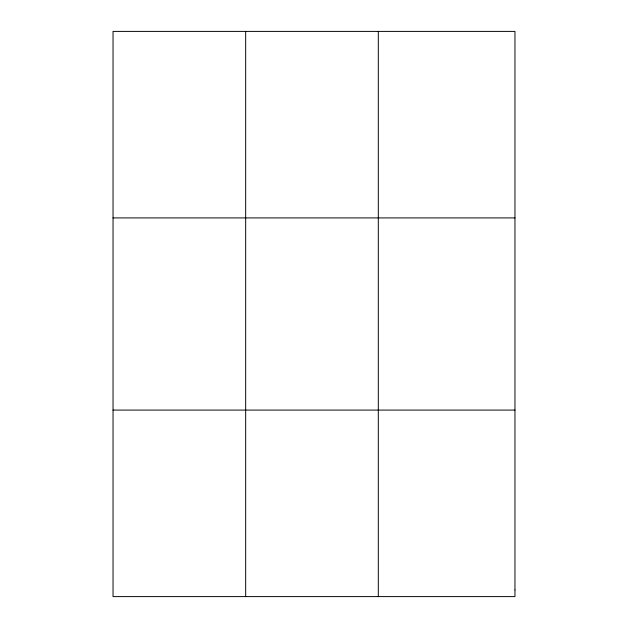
<?xml version="1.0" encoding="UTF-8"?>
<svg xmlns="http://www.w3.org/2000/svg" width="628" height="628" viewBox="0 0 628 628"><rect width="100%" height="100%" fill="white"/><g stroke="black" fill="none" stroke-linecap="round" stroke-linejoin="round"><path stroke-width="0.94" d="M245.674 31.4L245.674 596.6M378.307 31.4L378.307 596.6M113.04 217.916L514.96 217.916M113.04 410.084L514.96 410.084M514.96 589.935L514.96 596.6L113.04 596.6L113.04 31.4L514.96 31.4L514.96 589.935"/></g></svg>
